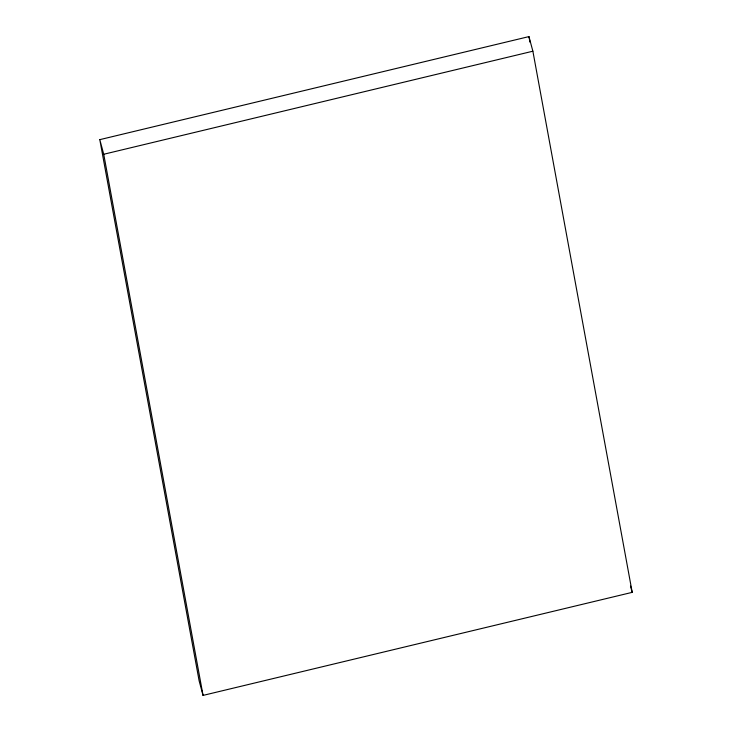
<?xml version="1.0" encoding="UTF-8"?>
<svg xmlns="http://www.w3.org/2000/svg" width="732" height="732" viewBox="0 0 732 732"><rect width="100%" height="100%" fill="white"/><g stroke="black" fill="none" stroke-linecap="round" stroke-linejoin="round"><path stroke-width="1.1" d="M99.799 139.647L528.952 36.6L532.878 51.203L632.201 592.353L203.048 695.4L199.122 680.797L99.799 139.647L103.734 154.26L203.048 695.4M103.734 154.26L532.878 51.203M630.517 586.085L632.201 592.353M528.952 36.6L529.977 42.209"/></g></svg>
